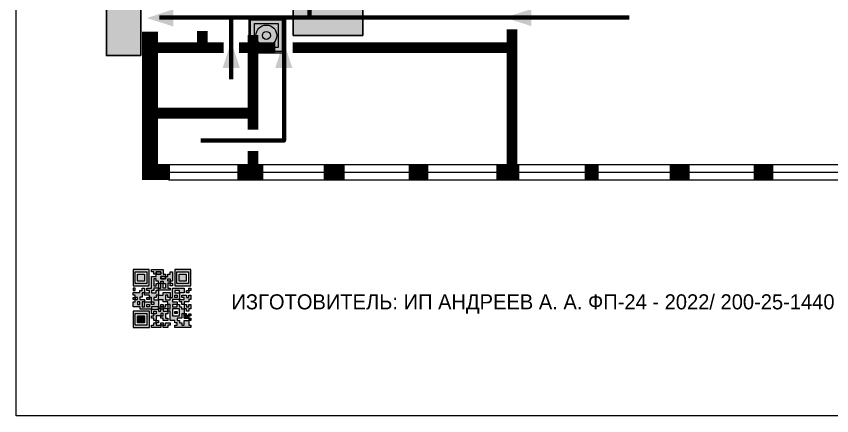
# Model space of a CAD drawing. Header units: millimetres. Extents: x 13810 to 67229, y 12374 to 21950.
# Drawn here: x 22937 to 23088.9, y 13755.6 to 13830 of the extents above; entities that cross this region are included whole.
import ezdxf

# ---------------------------------------------------------------- set-up
doc = ezdxf.new("R2010")
doc.units = ezdxf.units.MM
doc.layers.add('План_Штампы', color=7, linetype='Continuous')
doc.styles.add('обычный', font='arial.ttf')

# ---------------------------------------------------------------- blocks, each defined once
blk = doc.blocks.new('QR')
at = {"lineweight": 0}
h = blk.add_hatch(color=256, dxfattribs=at)
h.dxf.hatch_style = 1
h.paths.add_polyline_path([(9241.16, 2687.38), (9242.01, 2687.38), (9242.01, 2687.83), (9241.59, 2687.83), (9241.59, 2688.68), (9239.45, 2688.68), (9239.45, 2688.25), (9239.86, 2688.25), (9239.86, 2687.83), (9240.29, 2687.83), (9240.29, 2688.25), (9241.16, 2688.25), (9241.16, 2687.83), (9240.29, 2687.83), (9240.29, 2687.38), (9239.45, 2687.38), (9239.45, 2685.22), (9238.57, 2685.22), (9238.57, 2684.8), (9239.02, 2684.8), (9239.02, 2684.37), (9238.13, 2684.37), (9238.13, 2683.92), (9239.02, 2683.92), (9239.02, 2683.5), (9239.44, 2683.5), (9239.44, 2682.64), (9239.87, 2682.64), (9239.87, 2682.18), (9239.44, 2682.18), (9239.44, 2682.64), (9238.13, 2682.64), (9238.13, 2681.76), (9237.71, 2681.76), (9237.71, 2682.64), (9238.13, 2682.64), (9238.13, 2683.07), (9237.27, 2683.07), (9237.27, 2683.51), (9237.71, 2683.51), (9237.71, 2684.37), (9238.13, 2684.37), (9238.13, 2685.22), (9237.71, 2685.22), (9237.71, 2684.8), (9237.28, 2684.8), (9237.28, 2684.38), (9235.98, 2684.38), (9235.98, 2683.92), (9236.4, 2683.92), (9236.4, 2683.49), (9236.84, 2683.49), (9236.84, 2683.07), (9236.4, 2683.07), (9236.4, 2682.64), (9235.98, 2682.64), (9235.98, 2681.76), (9237.29, 2681.76), (9237.29, 2681.33), (9239.43, 2681.33), (9239.43, 2681.76), (9240.74, 2681.76), (9240.74, 2683.05), (9239.87, 2683.05), (9239.87, 2683.5), (9240.29, 2683.5), (9240.29, 2683.91), (9240.74, 2683.91), (9240.74, 2684.81), (9240.29, 2684.81), (9240.29, 2684.79), (9240.29, 2684.37), (9239.45, 2684.37), (9239.45, 2684.8), (9239.87, 2684.8), (9239.87, 2685.21), (9240.74, 2685.21), (9240.74, 2686.1), (9240.29, 2686.1), (9240.29, 2685.64), (9239.86, 2685.64), (9239.86, 2686.95), (9240.29, 2686.95), (9240.29, 2686.52), (9240.74, 2686.52), (9240.74, 2686.1), (9241.16, 2686.1), (9241.16, 2686.53), (9241.59, 2686.53), (9241.59, 2686.1), (9242.02, 2686.1), (9242.02, 2685.21), (9241.59, 2685.21), (9241.59, 2686.1), (9241.16, 2686.1), (9241.16, 2685.21), (9240.74, 2685.21), (9240.74, 2684.81), (9242.89, 2684.81), (9242.89, 2685.22), (9242.47, 2685.22), (9242.47, 2686.11), (9242.89, 2686.11), (9242.89, 2686.52), (9242.46, 2686.52), (9242.46, 2686.95), (9242.89, 2686.95), (9242.89, 2686.52), (9243.32, 2686.52), (9243.32, 2688.26), (9242.9, 2688.26), (9242.9, 2687.83), (9242.47, 2687.83), (9242.47, 2687.38), (9242.01, 2687.38), (9242.01, 2686.94), (9241.16, 2686.94)])
h.paths.add_polyline_path([(9239.02, 2682.18), (9239.02, 2681.76), (9238.54, 2681.76), (9238.54, 2682.18)], flags=16)
h.paths.add_polyline_path([(9237.27, 2682.65), (9237.27, 2682.19), (9236.83, 2682.19), (9236.83, 2682.65)], flags=16)
h = blk.add_hatch(color=256, dxfattribs=at)
h.dxf.hatch_style = 1
h.paths.add_polyline_path([(9238.15, 2687.83), (9236.83, 2687.83), (9236.83, 2686.52), (9238.15, 2686.52)], flags=0)
h.paths.add_polyline_path([(9239.01, 2685.65), (9239.01, 2688.68), (9235.98, 2688.68), (9235.98, 2685.65)])
h.paths.add_polyline_path([(9236.41, 2686.1), (9236.41, 2688.26), (9238.56, 2688.26), (9238.56, 2686.1)], flags=16)
h.paths.add_polyline_path([(9236.83, 2686.52), (9236.83, 2687.83), (9238.15, 2687.83), (9238.15, 2686.52)], flags=0)
h = blk.add_hatch(color=256, dxfattribs=at)
h.dxf.hatch_style = 1
h.paths.add_polyline_path([(9238.15, 2686.52), (9238.15, 2687.83), (9236.83, 2687.83), (9236.83, 2686.52)])
h.paths.add_polyline_path([(9245.91, 2686.52), (9245.91, 2687.83), (9244.59, 2687.83), (9244.59, 2686.52)], flags=0)
h.paths.add_polyline_path([(9246.77, 2685.65), (9246.77, 2688.68), (9243.74, 2688.68), (9243.74, 2685.65)])
h.paths.add_polyline_path([(9244.17, 2686.1), (9244.17, 2688.26), (9246.32, 2688.26), (9246.32, 2686.1)], flags=16)
h.paths.add_polyline_path([(9244.59, 2686.52), (9244.59, 2687.83), (9245.91, 2687.83), (9245.91, 2686.52)], flags=0)
h = blk.add_hatch(color=256, dxfattribs=at)
h.dxf.hatch_style = 1
h.paths.add_polyline_path([(9240.75, 2681.76), (9240.75, 2681.35), (9241.17, 2681.35), (9241.17, 2681.76)])
h.paths.add_polyline_path([(9241.6, 2682.18), (9241.17, 2682.18), (9241.17, 2681.76), (9241.6, 2681.76)])
h.paths.add_polyline_path([(9242.47, 2681.34), (9242.47, 2682.19), (9242.02, 2682.19), (9242.02, 2681.76), (9241.6, 2681.76), (9241.6, 2681.34)])
h.paths.add_polyline_path([(9239.87, 2678.3), (9239.44, 2678.3), (9239.44, 2677.89), (9241.17, 2677.89), (9241.17, 2678.3), (9240.28, 2678.3), (9240.28, 2678.73), (9239.87, 2678.73)])
h.paths.add_polyline_path([(9240.75, 2678.73), (9240.75, 2679.19), (9240.28, 2679.19), (9240.28, 2678.73)])
h.paths.add_polyline_path([(9241.6, 2678.73), (9241.17, 2678.73), (9241.17, 2678.3), (9241.6, 2678.3)])
h.paths.add_polyline_path([(9242.02, 2678.3), (9241.6, 2678.3), (9241.6, 2677.89), (9242.48, 2677.89), (9242.48, 2678.31), (9242.9, 2678.31), (9242.9, 2678.73), (9242.02, 2678.73)])
h.paths.add_polyline_path([(9246.36, 2684.37), (9246.36, 2684.79), (9245.93, 2684.79), (9245.93, 2684.37)])
h.paths.add_polyline_path([(9246.78, 2685.2), (9246.36, 2685.2), (9246.36, 2684.79), (9246.78, 2684.79)])
h.paths.add_polyline_path([(9245.91, 2687.83), (9244.59, 2687.83), (9244.59, 2686.52), (9245.91, 2686.52)])
h = blk.add_hatch(color=256, dxfattribs=at)
h.dxf.hatch_style = 1
h.paths.add_polyline_path([(9243.32, 2686.11), (9242.89, 2686.11), (9242.89, 2685.64), (9243.32, 2685.64)])
h.paths.add_polyline_path([(9239.02, 2683.07), (9239.02, 2683.5), (9238.56, 2683.5), (9238.56, 2683.07)])
h.paths.add_polyline_path([(9236.4, 2684.8), (9236.4, 2685.22), (9235.98, 2685.22), (9235.98, 2684.8)])
h.paths.add_polyline_path([(9236.4, 2683.07), (9236.4, 2683.49), (9235.98, 2683.49), (9235.98, 2683.07)])
h = blk.add_hatch(color=256, dxfattribs=at)
h.dxf.hatch_style = 1
h.paths.add_polyline_path([(9243.32, 2682.64), (9243.32, 2683.07), (9244.62, 2683.07), (9244.62, 2684.37), (9243.74, 2684.37), (9243.74, 2684.8), (9244.62, 2684.8), (9244.62, 2684.37), (9245.48, 2684.37), (9245.48, 2685.22), (9243.32, 2685.22), (9243.32, 2683.5), (9242.89, 2683.5), (9242.89, 2683.06), (9242.01, 2683.06), (9242.01, 2683.91), (9242.47, 2683.91), (9242.47, 2683.5), (9242.89, 2683.5), (9242.89, 2684.38), (9241.59, 2684.38), (9241.59, 2683.91), (9240.74, 2683.91), (9240.74, 2683.05), (9241.59, 2683.05), (9241.59, 2682.64), (9242.47, 2682.64), (9242.47, 2682.19), (9242.91, 2682.19), (9242.91, 2681.34), (9242.48, 2681.34), (9242.48, 2680.91), (9242.91, 2680.91), (9242.91, 2679.17), (9243.75, 2679.17), (9243.75, 2678.73), (9244.2, 2678.73), (9244.2, 2678.3), (9243.75, 2678.3), (9243.75, 2677.88), (9246.78, 2677.88), (9246.78, 2678.3), (9246.35, 2678.3), (9246.35, 2679.19), (9245.48, 2679.19), (9245.48, 2678.31), (9245.05, 2678.31), (9245.05, 2678.73), (9244.62, 2678.73), (9244.62, 2679.19), (9244.2, 2679.19), (9244.2, 2679.61), (9245.05, 2679.61), (9245.05, 2680.46), (9245.48, 2680.46), (9245.48, 2681.34), (9245.04, 2681.34), (9245.04, 2681.76), (9244.63, 2681.76), (9244.63, 2682.19), (9244.21, 2682.19), (9244.21, 2681.76), (9243.32, 2681.76), (9243.32, 2682.19), (9244.21, 2682.19), (9244.21, 2682.64)])
h.paths.add_polyline_path([(9243.75, 2683.49), (9243.75, 2683.92), (9244.21, 2683.92), (9244.21, 2683.49)], flags=16)
h.paths.add_polyline_path([(9243.32, 2681.34), (9244.63, 2681.34), (9244.63, 2680.04), (9243.32, 2680.04)], flags=16)
h.paths.add_polyline_path([(9243.76, 2680.89), (9244.18, 2680.89), (9244.18, 2680.48), (9243.76, 2680.48)], flags=0)
h = blk.add_hatch(color=256, dxfattribs=at)
h.dxf.hatch_style = 1
h.paths.add_polyline_path([(9246.36, 2683.07), (9246.78, 2683.07), (9246.78, 2683.92), (9246.36, 2683.92), (9246.36, 2683.49), (9245.92, 2683.49), (9245.92, 2683.92), (9245.06, 2683.92), (9245.06, 2683.49), (9245.48, 2683.49), (9245.48, 2683.07), (9244.62, 2683.07), (9244.62, 2682.65), (9245.05, 2682.65), (9245.05, 2682.18), (9245.48, 2682.18), (9245.48, 2682.65), (9246.36, 2682.65)])
h.paths.add_polyline_path([(9246.78, 2682.18), (9246.36, 2682.18), (9246.36, 2681.75), (9245.92, 2681.75), (9245.92, 2682.18), (9245.48, 2682.18), (9245.48, 2681.34), (9245.48, 2681.34), (9245.94, 2681.34), (9245.94, 2680.91), (9246.36, 2680.91), (9246.36, 2681.34), (9246.78, 2681.34)])
h = blk.add_hatch(color=256, dxfattribs=at)
h.dxf.hatch_style = 1
h.paths.add_polyline_path([(9235.98, 2680.9), (9235.98, 2677.86), (9239.02, 2677.86), (9239.02, 2680.9)])
h.paths.add_polyline_path([(9238.57, 2680.48), (9238.57, 2678.32), (9236.41, 2678.32), (9236.41, 2680.48)], flags=16)
h.paths.add_polyline_path([(9238.15, 2680.05), (9238.15, 2678.74), (9236.83, 2678.74), (9236.83, 2680.05)], flags=0)
h = blk.add_hatch(color=256, dxfattribs=at)
h.dxf.hatch_style = 1
h.paths.add_polyline_path([(9242.02, 2680.46), (9242.48, 2680.46), (9242.48, 2680.91), (9241.58, 2680.91), (9241.58, 2681.35), (9241.17, 2681.35), (9241.17, 2680.91), (9240.75, 2680.91), (9240.75, 2681.33), (9239.43, 2681.33), (9239.43, 2680.46), (9239.86, 2680.46), (9239.86, 2680.92), (9240.3, 2680.92), (9240.3, 2680.46), (9239.86, 2680.46), (9239.86, 2680.04), (9239.44, 2680.04), (9239.44, 2679.62), (9239.86, 2679.62), (9239.86, 2679.19), (9240.29, 2679.19), (9240.29, 2680.03), (9241.18, 2680.03), (9241.18, 2680.47), (9241.6, 2680.47), (9241.6, 2680.03), (9241.18, 2680.03), (9241.18, 2679.61), (9241.6, 2679.61), (9241.6, 2679.19), (9242.47, 2679.19), (9242.47, 2679.6), (9242.02, 2679.6)])
h = blk.add_hatch(color=256, dxfattribs=at)
h.dxf.hatch_style = 1
h.paths.add_polyline_path([(9244.18, 2680.48), (9244.18, 2680.89), (9243.76, 2680.89), (9243.76, 2680.48)])
h = blk.add_hatch(color=256, dxfattribs=at)
h.dxf.hatch_style = 1
h.paths.add_polyline_path([(9245.93, 2680.04), (9245.93, 2680.46), (9245.48, 2680.46), (9245.48, 2679.62), (9246.35, 2679.62), (9246.35, 2680.04)])
h.paths.add_polyline_path([(9246.78, 2680.04), (9246.78, 2680.46), (9246.35, 2680.46), (9246.35, 2680.04)])
h.paths.add_polyline_path([(9246.78, 2679.18), (9246.78, 2679.62), (9246.35, 2679.62), (9246.35, 2679.18)])
h = blk.add_hatch(color=256, dxfattribs=at)
h.dxf.hatch_style = 1
h.paths.add_polyline_path([(9238.15, 2680.05), (9236.83, 2680.05), (9236.83, 2678.74), (9238.15, 2678.74)])
for points in [[(9237.71, 2685.22), (9238.13, 2685.22), (9238.13, 2684.37), (9237.71, 2684.37), (9237.71, 2683.51), (9237.27, 2683.51), (9237.27, 2683.07), (9238.13, 2683.07), (9238.13, 2682.64), (9237.71, 2682.64), (9237.71, 2681.76), (9238.13, 2681.76), (9238.13, 2682.64), (9239.44, 2682.64), (9239.44, 2683.5), (9239.02, 2683.5), (9239.02, 2683.07), (9238.56, 2683.07), (9238.56, 2683.5), (9239.02, 2683.5), (9239.02, 2683.92), (9238.13, 2683.92), (9238.13, 2684.37), (9239.02, 2684.37), (9239.02, 2684.8), (9238.57, 2684.8), (9238.57, 2685.22), (9239.45, 2685.22), (9239.45, 2687.38), (9240.29, 2687.38), (9240.29, 2687.83), (9239.86, 2687.83), (9239.86, 2688.25), (9239.45, 2688.25), (9239.45, 2688.68), (9241.59, 2688.68), (9241.59, 2687.83), (9242.01, 2687.83), (9242.01, 2687.38), (9242.47, 2687.38), (9242.47, 2687.83), (9242.9, 2687.83), (9242.9, 2688.26), (9243.32, 2688.26), (9243.32, 2686.52), (9242.89, 2686.52), (9242.89, 2686.11), (9243.32, 2686.11), (9243.32, 2685.64), (9242.89, 2685.64), (9242.89, 2686.11), (9242.47, 2686.11), (9242.47, 2685.22), (9242.89, 2685.22), (9242.89, 2684.81), (9240.74, 2684.81), (9240.74, 2683.91), (9241.59, 2683.91), (9241.59, 2684.38), (9242.89, 2684.38), (9242.89, 2683.5), (9242.47, 2683.5), (9242.47, 2683.91), (9242.01, 2683.91), (9242.01, 2683.06), (9242.89, 2683.06), (9242.89, 2683.5), (9243.32, 2683.5), (9243.32, 2685.22), (9245.48, 2685.22), (9245.48, 2684.37), (9244.62, 2684.37), (9244.62, 2683.07), (9245.48, 2683.07), (9245.48, 2683.49), (9245.06, 2683.49), (9245.06, 2683.92), (9245.92, 2683.92), (9245.92, 2683.49), (9246.36, 2683.49), (9246.36, 2683.92), (9246.78, 2683.92), (9246.78, 2683.07), (9246.36, 2683.07), (9246.36, 2682.65), (9245.48, 2682.65), (9245.48, 2682.18), (9245.92, 2682.18), (9245.92, 2681.75), (9246.36, 2681.75), (9246.36, 2682.18), (9246.78, 2682.18), (9246.78, 2681.34), (9246.36, 2681.34), (9246.36, 2680.91), (9245.94, 2680.91), (9245.94, 2681.34), (9245.48, 2681.34), (9245.48, 2680.46), (9245.93, 2680.46), (9245.93, 2680.04), (9246.35, 2680.04), (9246.35, 2680.46), (9246.78, 2680.46), (9246.78, 2680.04), (9246.78, 2680.04), (9246.35, 2680.04), (9246.35, 2679.62), (9246.78, 2679.62), (9246.78, 2679.18), (9246.35, 2679.18), (9246.35, 2678.3), (9246.78, 2678.3), (9246.78, 2677.88), (9243.75, 2677.88), (9243.75, 2678.3), (9244.2, 2678.3), (9244.2, 2678.73), (9243.75, 2678.73), (9243.75, 2679.17), (9242.91, 2679.17), (9242.91, 2680.91), (9242.48, 2680.91), (9242.48, 2680.46), (9242.02, 2680.46), (9242.02, 2679.6), (9242.47, 2679.6), (9242.47, 2679.19), (9241.6, 2679.19), (9241.6, 2679.61), (9241.18, 2679.61), (9241.18, 2680.03), (9240.29, 2680.03), (9240.29, 2679.19), (9240.75, 2679.19), (9240.75, 2678.73), (9240.28, 2678.73), (9240.28, 2678.3), (9241.17, 2678.3), (9241.17, 2678.73), (9241.6, 2678.73), (9241.6, 2678.3), (9242.02, 2678.3), (9242.02, 2678.73), (9242.9, 2678.73), (9242.9, 2678.31), (9242.48, 2678.31), (9242.48, 2677.89), (9241.6, 2677.89), (9241.6, 2678.3), (9241.17, 2678.3), (9241.17, 2677.89), (9239.44, 2677.89), (9239.44, 2678.3), (9239.87, 2678.3), (9239.87, 2678.73), (9240.28, 2678.73), (9240.28, 2679.19), (9240.29, 2679.19), (9239.86, 2679.19), (9239.86, 2679.62), (9239.44, 2679.62), (9239.44, 2680.04), (9239.86, 2680.04), (9239.86, 2680.46), (9239.43, 2680.46), (9239.43, 2681.33), (9237.29, 2681.33), (9237.29, 2681.76), (9235.98, 2681.76), (9235.98, 2682.64), (9236.4, 2682.64), (9236.4, 2683.07), (9235.98, 2683.07), (9235.98, 2683.49), (9236.4, 2683.49), (9236.4, 2683.92), (9235.98, 2683.92), (9235.98, 2684.38), (9237.28, 2684.38), (9237.28, 2684.8), (9237.71, 2684.8), (9237.71, 2685.22), (9237.92, 2685.22)], [(9240.74, 2686.1), (9240.74, 2686.52), (9240.29, 2686.52), (9240.29, 2686.95), (9239.86, 2686.95), (9239.86, 2685.64), (9240.29, 2685.64), (9240.29, 2686.1), (9240.74, 2686.1), (9240.74, 2686.52)], [(9240.74, 2685.21), (9239.87, 2685.21), (9239.87, 2684.8), (9239.45, 2684.8), (9239.45, 2684.37), (9240.29, 2684.37), (9240.29, 2684.79), (9240.29, 2684.81), (9240.74, 2684.81), (9240.74, 2685.21), (9239.87, 2685.21)], [(9240.74, 2683.91), (9240.29, 2683.91), (9240.29, 2683.5), (9239.87, 2683.5), (9239.87, 2683.05), (9240.74, 2683.05), (9240.74, 2683.91)], [(9244.62, 2684.37), (9244.62, 2684.8), (9243.74, 2684.8), (9243.74, 2684.37), (9244.62, 2684.37)], [(9240.74, 2683.05), (9240.74, 2681.76), (9239.43, 2681.76), (9239.43, 2681.33), (9240.75, 2681.33), (9240.75, 2681.35), (9240.75, 2680.91), (9241.17, 2680.91), (9241.17, 2681.35), (9241.58, 2681.35), (9241.58, 2680.91), (9242.48, 2680.91), (9242.48, 2681.34), (9242.91, 2681.34), (9242.91, 2682.19), (9242.47, 2682.19), (9242.47, 2682.64), (9241.59, 2682.64), (9241.59, 2683.05), (9240.74, 2683.05)], [(9241.6, 2681.76), (9242.02, 2681.76), (9242.02, 2682.19), (9242.47, 2682.19), (9242.47, 2681.34), (9241.6, 2681.34), (9241.6, 2681.76)], [(9244.62, 2683.07), (9243.32, 2683.07), (9243.32, 2682.64), (9244.21, 2682.64), (9244.21, 2682.19), (9243.32, 2682.19), (9243.32, 2681.76), (9244.21, 2681.76), (9244.21, 2682.19), (9244.63, 2682.19), (9244.63, 2681.76), (9245.04, 2681.76), (9245.04, 2681.34), (9245.48, 2681.34)], [(9245.48, 2682.18), (9245.05, 2682.18), (9245.05, 2682.65), (9244.62, 2682.65), (9244.62, 2683.07)], [(9245.48, 2682.18), (9245.48, 2681.34)], [(9239.86, 2680.46), (9239.86, 2680.92), (9240.3, 2680.92), (9240.3, 2680.46), (9239.86, 2680.46)], [(9245.48, 2680.46), (9245.05, 2680.46), (9245.05, 2679.61), (9244.2, 2679.61), (9244.2, 2679.19), (9244.62, 2679.19), (9244.62, 2678.73), (9245.05, 2678.73), (9245.05, 2678.31), (9245.48, 2678.31), (9245.48, 2679.19), (9246.35, 2679.19), (9246.35, 2679.07)], [(9246.35, 2679.62), (9245.48, 2679.62), (9245.48, 2680.46)], [(9245.48, 2680.46), (9245.48, 2679.62), (9246.35, 2679.62), (9246.35, 2680.04), (9245.93, 2680.04), (9245.93, 2680.46), (9245.48, 2680.46), (9245.48, 2679.62)], [(9246.35, 2679.62), (9246.35, 2679.18)]]:
    blk.add_lwpolyline(points, dxfattribs=at)
for points in [[(9235.98, 2685.65), (9239.01, 2685.65), (9239.01, 2688.68), (9235.98, 2688.68)], [(9236.41, 2688.26), (9238.56, 2688.26), (9238.56, 2686.1), (9236.41, 2686.1)], [(9240.29, 2687.83), (9241.16, 2687.83), (9241.16, 2688.25), (9240.29, 2688.25)], [(9240.29, 2688.25), (9241.16, 2688.25), (9241.16, 2687.83), (9240.29, 2687.83)], [(9243.74, 2685.65), (9246.77, 2685.65), (9246.77, 2688.68), (9243.74, 2688.68)], [(9244.17, 2688.26), (9246.32, 2688.26), (9246.32, 2686.1), (9244.17, 2686.1)], [(9236.83, 2687.83), (9238.15, 2687.83), (9238.15, 2686.52), (9236.83, 2686.52)], [(9242.01, 2687.38), (9241.16, 2687.38), (9241.16, 2686.94), (9242.01, 2686.94)], [(9241.16, 2687.38), (9242.01, 2687.38), (9242.01, 2686.94), (9241.16, 2686.94)], [(9242.89, 2686.52), (9242.46, 2686.52), (9242.46, 2686.95), (9242.89, 2686.95)], [(9244.59, 2687.83), (9245.91, 2687.83), (9245.91, 2686.52), (9244.59, 2686.52)], [(9235.98, 2684.8), (9236.4, 2684.8), (9236.4, 2685.22), (9235.98, 2685.22)], [(9241.16, 2686.1), (9240.74, 2686.1), (9240.74, 2685.21), (9241.16, 2685.21)], [(9241.16, 2686.53), (9241.59, 2686.53), (9241.59, 2686.1), (9241.16, 2686.1)], [(9241.59, 2686.1), (9242.02, 2686.1), (9242.02, 2685.21), (9241.59, 2685.21)], [(9246.36, 2685.2), (9246.78, 2685.2), (9246.78, 2684.79), (9246.36, 2684.79)], [(9243.75, 2683.92), (9244.21, 2683.92), (9244.21, 2683.49), (9243.75, 2683.49)], [(9245.93, 2684.79), (9246.36, 2684.79), (9246.36, 2684.37), (9245.93, 2684.37)], [(9236.4, 2683.07), (9236.84, 2683.07), (9236.84, 2683.49), (9236.4, 2683.49)], [(9236.83, 2682.19), (9237.27, 2682.19), (9237.27, 2682.65), (9236.83, 2682.65)], [(9238.54, 2682.18), (9239.02, 2682.18), (9239.02, 2681.76), (9238.54, 2681.76)], [(9239.44, 2682.64), (9239.87, 2682.64), (9239.87, 2682.18), (9239.44, 2682.18)], [(9241.17, 2682.18), (9241.6, 2682.18), (9241.6, 2681.76), (9241.17, 2681.76)], [(9235.98, 2677.86), (9239.02, 2677.86), (9239.02, 2680.9), (9235.98, 2680.9)], [(9236.41, 2680.48), (9238.57, 2680.48), (9238.57, 2678.32), (9236.41, 2678.32)], [(9240.75, 2681.76), (9241.17, 2681.76), (9241.17, 2681.35), (9240.75, 2681.35)], [(9241.18, 2680.03), (9241.6, 2680.03), (9241.6, 2680.47), (9241.18, 2680.47)], [(9243.32, 2680.04), (9244.63, 2680.04), (9244.63, 2681.34), (9243.32, 2681.34)], [(9243.76, 2680.89), (9244.18, 2680.89), (9244.18, 2680.48), (9243.76, 2680.48)], [(9236.83, 2680.05), (9238.15, 2680.05), (9238.15, 2678.74), (9236.83, 2678.74)]]:
    blk.add_lwpolyline(points, close=True, dxfattribs=at)
blk = doc.blocks.new('A$C7B4425F7')
at = {"true_color": 0xffffff}
blk.add_hatch(color=7, dxfattribs=at).paths.add_polyline_path([(0, 0), (-16, 0), (-16, -8), (0, -8)])
h = blk.add_hatch(color=126)
h.paths.add_polyline_path([(-0.2, -0.2), (-15.8, -0.2), (-15.8, -7.8), (-0.2, -7.8)])
h.paths.add_polyline_path([(-11.76, -2.03), (-11.76, -3.66), (-11.17, -3.66, -0.568275), (-11.17, -6.18), (-12.58, -6.18), (-12.58, -2.03)], flags=16)
h.paths.add_polyline_path([(-13.33, -4.12, -0.495768), (-13.59, -6.18), (-15.03, -6.18), (-15.03, -2.03), (-13.59, -2.03, -0.487973)], flags=16)
h.paths.add_polyline_path([(-10.25, -2.03), (-9.48, -2.03), (-9.48, -6.18), (-10.25, -6.18)], flags=16)
h.paths.add_polyline_path([(-13.84, -3.69), (-14.24, -3.69), (-14.24, -3.03), (-13.9, -3.03, -0.692621)], flags=0)
h.paths.add_polyline_path([(-9.15, -2.03), (-8.4, -2.03), (-8.04, -3.07), (-7.68, -2.03), (-6.93, -2.03), (-7.64, -4.1), (-6.93, -6.18), (-7.68, -6.18), (-8.04, -5.14), (-8.4, -6.18), (-9.15, -6.18), (-8.44, -4.1)], flags=16)
h.paths.add_polyline_path([(-11.76, -4.46), (-11.42, -4.46, -0.692621), (-11.36, -5.12), (-11.76, -5.12)], flags=0)
h.paths.add_polyline_path([(-13.9, -5.2), (-14.24, -5.2), (-14.24, -4.55), (-13.84, -4.55, -0.708038)], flags=0)
edge = h.paths.add_edge_path(flags=16)
edge.add_ellipse((-5.51, -4.08), major_axis=(0, 2.05), ratio=0.586184, start_angle=0, end_angle=360)
edge = h.paths.add_edge_path(flags=0)
edge.add_ellipse((-5.51, -4.08), major_axis=(0, 1.14), ratio=0.454828, start_angle=0, end_angle=360)
h.paths.add_polyline_path([(-4.13, -4.96, 0.377264), (-3.48, -4.52, 0.0555), (-3.16, -2.03), (-1.66, -2.03), (-1.66, -4.96), (-0.96, -4.96), (-0.96, -7.01), (-1.75, -7.01), (-1.75, -6.18), (-3.3, -6.18), (-3.3, -7.02), (-4.13, -7.02)], flags=16)
h.paths.add_polyline_path([(-2.73, -2.91), (-2.28, -2.91), (-2.28, -4.96), (-3.05, -4.96, 0.079136)], flags=0)
at = {"color": 126}
blk.add_lwpolyline([(-16, -8), (0, -8), (0, 0), (-16, 0)], close=True, dxfattribs=at)
blk = doc.blocks.new('A$C54414219')
at = {"true_color": 0xffffff}
h = blk.add_hatch(color=7, dxfattribs=at)
h.paths.add_polyline_path([(2.39, -9.45), (2.39, -18.3), (11.23, -18.3), (11.23, -9.45)], flags=0)
h.paths.add_polyline_path([(10.71, -13.87, -1), (2.92, -13.87, -1)], flags=0)
h.paths.add_polyline_path([(8.3, -13.87, -1), (5.33, -13.87, -1)], flags=0)
h.paths.add_polyline_path([(0.41, -7.47), (0.41, -20.27), (13.21, -20.27), (13.21, -7.47)])
h.paths.add_polyline_path([(0.92, -19.77), (12.71, -19.77), (12.71, -7.98), (0.92, -7.98)], flags=16)
h.paths.add_polyline_path([(11.23, -9.45), (11.23, -18.3), (2.39, -18.3), (2.39, -9.45)], flags=0)
at = {"lineweight": 5}
h = blk.add_hatch(color=242, dxfattribs=at)
h.paths.add_polyline_path([(12.71, -7.98), (0.92, -7.98), (0.92, -19.77), (12.71, -19.77)])
h.paths.add_polyline_path([(11.23, -18.3), (2.39, -18.3), (2.39, -9.45), (11.23, -9.45)], flags=16)
h.paths.add_polyline_path([(10.71, -13.87, -1), (2.92, -13.87, -1)], flags=0)
h.paths.add_polyline_path([(8.3, -13.87, -1), (5.33, -13.87, -1)], flags=0)
at = {"true_color": 0xffffff}
h = blk.add_hatch(color=7, dxfattribs=at)
h.paths.add_polyline_path([(2.39, -9.45), (2.39, -18.3), (11.23, -18.3), (11.23, -9.45)])
h.paths.add_polyline_path([(10.71, -13.87, -1), (2.92, -13.87, -1)], flags=16)
h.paths.add_polyline_path([(8.3, -13.87, -1), (5.33, -13.87, -1)], flags=0)
at = {"lineweight": 5}
h = blk.add_hatch(color=242, dxfattribs=at)
h.paths.add_polyline_path([(2.92, -13.87, 1), (10.71, -13.87, 1)])
h.paths.add_polyline_path([(8.3, -13.87, -1), (5.33, -13.87, -1)], flags=16)
at = {"color": 242, "lineweight": 5}
for p, q in [((0.41, -20.27), (0.41, -7.47)), ((0.41, -7.47), (13.21, -7.47)), ((0.41, -7.47), (13.21, -7.47)), ((13.21, -20.27), (13.21, -7.47)), ((0.41, -20.27), (13.21, -20.27))]:
    blk.add_line(p, q, dxfattribs=at)
for points in [[(0.92, -7.98), (12.71, -7.98), (12.71, -19.77), (0.92, -19.77)], [(2.39, -9.45), (11.23, -9.45), (11.23, -18.3), (2.39, -18.3)]]:
    blk.add_lwpolyline(points, close=True, dxfattribs=at)
for radius in [3.89, 1.49]:
    blk.add_circle((6.81, -13.87), radius, dxfattribs=at)
blk = doc.blocks.new('A$C32E8229D')
at = {"true_color": 0xffffff}
blk.add_hatch(color=7, dxfattribs=at).paths.add_polyline_path([(0, 0), (0, -8), (16, -8), (16, 0)])
h = blk.add_hatch(color=126)
h.paths.add_polyline_path([(0.2, -0.2), (15.8, -0.2), (15.8, -7.8), (0.2, -7.8)])
h.paths.add_polyline_path([(13.49, -2.05), (12.08, -2.05), (11.37, -2.63, 0.162397), (11.29, -2.84), (11.29, -3.63), (10.35, -3.63), (10.35, -4.05), (11.68, -4.05), (11.68, -3.48), (12.26, -4.28), (11.29, -5.1), (11.29, -6.78), (11.85, -6.78), (11.85, -5.44), (12.8, -4.64), (12.8, -5.94), (14.46, -5.94), (14.46, -5.39), (13.45, -5.39), (13.45, -3.97), (12.46, -2.59), (13.15, -2.59), (13.69, -3.34), (14.18, -3)], flags=16)
h.paths.add_polyline_path([(10.74, -1.82, 1), (11.8, -1.82, 1)], flags=16)
h.paths.add_polyline_path([(9.39, -3.59), (5.99, -3.59), (6.56, -3.03), (5.91, -3.03), (5.1, -3.83), (5.91, -4.64), (6.56, -4.64), (5.99, -4.09), (9.39, -4.09)], flags=16)
h.paths.add_polyline_path([(4.29, -1.08), (1.72, -1.08), (1.72, -6.6), (4.29, -6.6)], flags=16)
at = {"color": 126}
blk.add_lwpolyline([(16, -8), (0, -8), (0, 0), (16, 0)], close=True, dxfattribs=at)

msp = doc.modelspace()

# ---------------------------------------------------------------- linework, layer by layer
at = {"color": 126, "lineweight": 0, "true_color": 0x008754}
msp.add_lwpolyline([(22937.02, 14150.63), (23537.02, 14150.63), (23537.02, 13755.63), (22937.02, 13755.63)], close=True, dxfattribs=at)
at = {"color": 126, "lineweight": 100, "true_color": 0x008754}
for points in [[(22963.71, 13829.73), (22991.63, 13829.73), (22991.63, 13935.69), (23033.44, 13935.69), (23033.44, 13961.05)], [(22971.41, 13806.83), (22986.9, 13806.83), (22986.9, 13829.73)], [(22977.07, 13829.73), (22977.07, 13818.28)], [(22991.63, 13829.73), (23051.18, 13829.73)]]:
    msp.add_lwpolyline(points, dxfattribs=at)
at = {"lineweight": 0}
for points, const_width in [([(22965.62, 13800.99), (22961.94, 13800.99), (22961.94, 13827.09)], 3), ([(22971.67, 13824.14), (22971.67, 13827.26)], 2), ([(23029.33, 13827.56), (23029.33, 13801.11)], 2), ([(22981.11, 13826.5), (22981.11, 13811.95), (22962.57, 13811.95)], 2), ([(22975.65, 13824.14), (22962, 13824.14)], 2), ([(22985.27, 13824.14), (22978.51, 13824.14)], 2), ([(23029.33, 13824.14), (22988.52, 13824.14)], 2), ([(22981.11, 13811.95), (22981.11, 13808.87)], 2), ([(22981.11, 13804.92), (22981.11, 13800.75)], 2), ([(22983.01, 13800.99), (22978.17, 13800.99)], 3), ([(22998.18, 13800.99), (22994.25, 13800.99)], 3), ([(23013.74, 13800.99), (23010.08, 13800.99)], 3), ([(23030.74, 13800.99), (23026.42, 13800.99)], 3), ([(23045.48, 13800.99), (23042.9, 13800.99)], 3), ([(23062.46, 13800.99), (23058.69, 13800.99)], 3), ([(23078.05, 13800.99), (23074.36, 13800.99)], 3)]:
    msp.add_lwpolyline(points, dxfattribs=dict(at, const_width=const_width))
for points in [[(22965.44, 13802.37), (23125.63, 13802.37)], [(22965.62, 13800.99), (23125.81, 13800.99)], [(22965.37, 13799.56), (23125.56, 13799.56)]]:
    msp.add_lwpolyline(points, dxfattribs=at)
at = {"layer": 'План_Штампы', "color": 126, "true_color": 0x008754}
for points in [[(22966.26, 13831.27), (22966.26, 13828.08), (22961.36, 13829.65)], [(23032.97, 13831.34), (23032.97, 13828.14), (23028.07, 13829.72)], [(22978.66, 13820.37), (22975.47, 13820.38), (22977.04, 13825.27)], [(22988.44, 13820.34), (22985.25, 13820.34), (22986.82, 13825.24)]]:
    msp.add_solid(points, dxfattribs=at)

# ---------------------------------------------------------------- block references
at = {"xscale": 0.5, "yscale": 0.5, "zscale": 0.5}
msp.add_blockref('A$C54414219', (22980.19, 13833.34), dxfattribs=at)
at = {"color": 22, "lineweight": 100, "true_color": 0xbb1e10}
msp.add_blockref('QR', (13722.78, 11094.16), dxfattribs=at)
at = {"layer": 'План_Штампы', "xscale": 0.8, "yscale": 0.8, "zscale": 0.8, "rotation": 90}
msp.add_blockref('A$C7B4425F7', (22953.82, 13835.48), dxfattribs=at)
at = {"layer": 'План_Штампы', "color": 126, "true_color": 0x008754, "xscale": 0.8100087101568005, "yscale": 0.8100087101568005, "zscale": 0.8100087101568005, "rotation": 359.9978653237144}
msp.add_blockref('A$C32E8229D', (22988.59, 13832.89), dxfattribs=at)

# ---------------------------------------------------------------- texts
at = {"lineweight": 0, "insert": (23051.13, 13776.42), "char_height": 2.8, "width": 191.3484, "attachment_point": 5, "style": 'обычный'}
msp.add_mtext('\\pi-8.4,l8.4,t8.4;{\\fProxima Nova Rg|b0|i0|c204|p2;ИЗГОТОВИТЕЛЬ: ИП АНДРЕЕВ А. А.\\fProxima Nova Rg|b0|i0|c0|p2; \\fProxima Nova Rg|b0|i0|c204|p2;ФП-24 - 2022/ 200-25-1440 ГОСТ 34428-2018-Е\\H1.2266x; }', dxfattribs=at)

doc.saveas('drawing.dxf')
